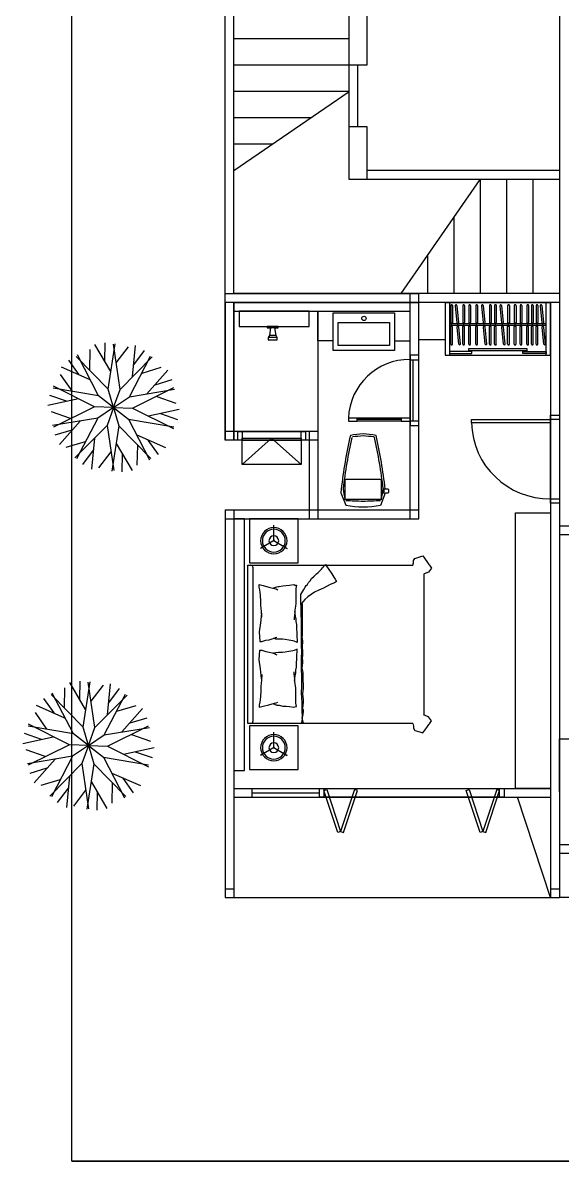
# Model space of a CAD drawing. Header units: inches. Extents: x 232 to 336, y -86 to 33.
# Drawn here: x 277.04 to 283.17, y -56.67 to -43.72 of the extents above; entities that cross this region are included whole.
import ezdxf

# ---------------------------------------------------------------- set-up
doc = ezdxf.new("R2010")
doc.units = ezdxf.units.IN
doc.header["$MEASUREMENT"] = 0
doc.layers.add('con', color=250, linetype='Continuous')

msp = doc.modelspace()

# ---------------------------------------------------------------- linework, layer by layer
at = {"layer": 'con'}
for p, q in [((277.594, -56.671), (277.594, -33.441)), ((279.339, -46.903), (279.339, -42.203)), ((279.439, -46.803), (279.439, -42.303)), ((283.139, -42.303), (283.139, -46.803)), ((280.748, -45.503), (280.748, -43.603)), ((280.748, -44.203), (280.748, -43.603)), ((280.948, -43.603), (280.948, -44.203)), ((283.139, -43.603), (283.139, -45.503)), ((280.748, -43.903), (279.439, -43.903)), ((280.748, -44.203), (279.439, -44.203)), ((280.948, -44.203), (280.748, -44.203)), ((280.848, -44.903), (280.848, -44.203)), ((280.748, -44.503), (279.439, -44.503)), ((279.439, -45.403), (280.748, -44.503)), ((280.312, -44.803), (279.439, -44.803)), ((280.748, -45.503), (280.748, -44.903)), ((280.748, -44.903), (280.948, -44.903)), ((280.948, -44.903), (280.948, -45.503)), ((279.875, -45.103), (279.439, -45.103)), ((283.139, -45.403), (280.948, -45.403)), ((283.139, -45.503), (280.748, -45.503)), ((280.948, -45.503), (280.748, -45.503)), ((281.339, -46.803), (282.239, -45.503)), ((282.239, -45.503), (282.239, -46.803)), ((282.539, -45.503), (282.539, -46.803)), ((282.839, -45.503), (282.839, -46.803)), ((283.139, -45.503), (283.139, -46.803)), ((281.939, -45.936), (281.939, -46.803)), ((281.639, -46.369), (281.639, -46.803)), ((279.339, -46.803), (281.541, -46.803)), ((279.339, -48.471), (279.339, -46.803)), ((283.139, -46.803), (279.439, -46.803)), ((281.541, -46.803), (280.501, -46.803)), ((281.441, -49.363), (281.441, -46.803)), ((281.541, -49.363), (281.541, -46.803)), ((283.139, -46.803), (283.139, -46.903)), ((283.139, -46.903), (279.339, -46.903)), ((279.339, -46.903), (279.339, -48.471)), ((279.439, -46.903), (279.439, -48.471)), ((279.439, -46.903), (281.541, -46.903)), ((279.439, -48.471), (279.439, -46.903)), ((279.439, -47.003), (281.441, -47.003)), ((279.497, -47.003), (279.497, -47.178)), ((280.294, -47.003), (279.497, -47.003)), ((280.294, -47.178), (280.294, -47.003)), ((280.393, -47.003), (280.393, -48.371)), ((280.393, -47.339), (280.393, -47.003)), ((281.541, -46.903), (280.501, -46.903)), ((281.441, -47.339), (281.441, -47.003)), ((281.839, -46.903), (281.839, -47.503)), ((281.839, -46.903), (283.039, -46.903)), ((281.889, -46.903), (281.889, -47.503)), ((281.904, -46.938), (281.904, -47.133)), ((281.924, -46.937), (281.924, -47.133)), ((281.953, -46.94), (281.972, -47.134)), ((281.973, -46.937), (281.992, -47.132)), ((282.042, -46.938), (282.042, -47.133)), ((282.062, -46.937), (282.062, -47.133)), ((282.11, -46.938), (282.11, -47.133)), ((282.13, -46.937), (282.13, -47.133)), ((282.188, -46.938), (282.188, -47.133)), ((282.207, -46.937), (282.207, -47.133)), ((282.252, -46.94), (282.271, -47.134)), ((282.271, -46.937), (282.29, -47.132)), ((282.344, -46.938), (282.344, -47.133)), ((282.364, -46.937), (282.364, -47.133)), ((282.403, -46.938), (282.403, -47.133)), ((282.422, -46.937), (282.422, -47.133)), ((282.462, -46.94), (282.48, -47.134)), ((282.481, -46.937), (282.5, -47.132)), ((282.551, -46.938), (282.551, -47.133)), ((282.571, -46.937), (282.571, -47.133)), ((282.626, -46.938), (282.626, -47.133)), ((282.646, -46.937), (282.646, -47.133)), ((282.693, -46.938), (282.693, -47.133)), ((282.713, -46.937), (282.713, -47.133)), ((282.77, -46.938), (282.77, -47.133)), ((282.789, -46.937), (282.789, -47.133)), ((282.822, -46.938), (282.822, -47.133)), ((282.842, -46.937), (282.842, -47.133)), ((282.875, -46.938), (282.875, -47.133)), ((282.895, -46.937), (282.895, -47.133)), ((282.92, -46.94), (282.939, -47.134)), ((282.94, -46.937), (282.959, -47.132)), ((282.989, -47.503), (282.989, -46.903)), ((283.039, -46.903), (283.039, -53.671)), ((283.039, -47.503), (283.039, -46.903)), ((283.039, -46.903), (283.039, -47.493)), ((283.139, -46.903), (283.139, -53.671)), ((280.568, -47.449), (280.568, -47.02)), ((280.568, -47.02), (281.266, -47.02)), ((280.625, -47.392), (280.625, -47.132)), ((280.625, -47.132), (281.209, -47.132)), ((281.209, -47.132), (281.209, -47.392)), ((281.266, -47.02), (281.266, -47.449)), ((281.904, -47.133), (281.914, -47.148)), ((281.924, -47.133), (281.914, -47.148)), ((281.992, -47.132), (281.983, -47.148)), ((282.042, -47.133), (282.052, -47.148)), ((282.062, -47.133), (282.052, -47.148)), ((282.11, -47.133), (282.12, -47.148)), ((282.13, -47.133), (282.12, -47.148)), ((282.188, -47.133), (282.197, -47.148)), ((282.207, -47.133), (282.197, -47.148)), ((282.29, -47.132), (282.282, -47.148)), ((282.344, -47.133), (282.354, -47.148)), ((282.364, -47.133), (282.354, -47.148)), ((282.403, -47.133), (282.413, -47.148)), ((282.422, -47.133), (282.413, -47.148)), ((282.5, -47.132), (282.492, -47.148)), ((282.551, -47.133), (282.561, -47.148)), ((282.571, -47.133), (282.561, -47.148)), ((282.626, -47.133), (282.636, -47.148)), ((282.646, -47.133), (282.636, -47.148)), ((282.693, -47.133), (282.703, -47.148)), ((282.713, -47.133), (282.703, -47.148)), ((282.77, -47.133), (282.779, -47.148)), ((282.789, -47.133), (282.779, -47.148)), ((282.822, -47.133), (282.832, -47.148)), ((282.842, -47.133), (282.832, -47.148)), ((282.875, -47.133), (282.885, -47.148)), ((282.895, -47.133), (282.885, -47.148)), ((282.959, -47.132), (282.95, -47.148)), ((279.497, -47.178), (280.294, -47.178)), ((282.989, -47.147), (281.889, -47.147)), ((282.989, -47.167), (281.889, -47.167)), ((281.904, -47.182), (281.914, -47.167)), ((281.904, -47.377), (281.904, -47.182)), ((281.914, -47.167), (281.914, -47.148)), ((281.924, -47.182), (281.914, -47.167)), ((281.924, -47.378), (281.924, -47.182)), ((281.972, -47.134), (281.983, -47.148)), ((281.977, -47.183), (281.985, -47.167)), ((281.995, -47.377), (281.977, -47.183)), ((281.985, -47.167), (281.983, -47.148)), ((281.996, -47.181), (281.985, -47.167)), ((282.015, -47.376), (281.996, -47.181)), ((282.042, -47.182), (282.052, -47.167)), ((282.042, -47.377), (282.042, -47.182)), ((282.052, -47.167), (282.052, -47.148)), ((282.062, -47.182), (282.052, -47.167)), ((282.062, -47.378), (282.062, -47.182)), ((282.11, -47.182), (282.12, -47.167)), ((282.11, -47.377), (282.11, -47.182)), ((282.12, -47.167), (282.12, -47.148)), ((282.13, -47.182), (282.12, -47.167)), ((282.13, -47.378), (282.13, -47.182)), ((282.188, -47.182), (282.197, -47.167)), ((282.188, -47.377), (282.188, -47.182)), ((282.197, -47.167), (282.197, -47.148)), ((282.207, -47.182), (282.197, -47.167)), ((282.207, -47.378), (282.207, -47.182)), ((282.271, -47.134), (282.282, -47.148)), ((282.275, -47.183), (282.284, -47.167)), ((282.294, -47.377), (282.275, -47.183)), ((282.284, -47.167), (282.282, -47.148)), ((282.295, -47.181), (282.284, -47.167)), ((282.314, -47.376), (282.295, -47.181)), ((282.344, -47.182), (282.354, -47.167)), ((282.344, -47.377), (282.344, -47.182)), ((282.354, -47.167), (282.354, -47.148)), ((282.364, -47.182), (282.354, -47.167)), ((282.364, -47.378), (282.364, -47.182)), ((282.403, -47.182), (282.413, -47.167)), ((282.403, -47.377), (282.403, -47.182)), ((282.413, -47.167), (282.413, -47.148)), ((282.422, -47.182), (282.413, -47.167)), ((282.422, -47.378), (282.422, -47.182)), ((282.48, -47.134), (282.492, -47.148)), ((282.485, -47.183), (282.494, -47.167)), ((282.504, -47.377), (282.485, -47.183)), ((282.494, -47.167), (282.492, -47.148)), ((282.505, -47.181), (282.494, -47.167)), ((282.524, -47.376), (282.505, -47.181)), ((282.551, -47.182), (282.561, -47.167)), ((282.551, -47.377), (282.551, -47.182)), ((282.561, -47.167), (282.561, -47.148)), ((282.571, -47.182), (282.561, -47.167)), ((282.571, -47.378), (282.571, -47.182)), ((282.626, -47.182), (282.636, -47.167)), ((282.626, -47.377), (282.626, -47.182)), ((282.636, -47.167), (282.636, -47.148)), ((282.646, -47.182), (282.636, -47.167)), ((282.646, -47.378), (282.646, -47.182)), ((282.693, -47.182), (282.703, -47.167)), ((282.693, -47.377), (282.693, -47.182)), ((282.703, -47.167), (282.703, -47.148)), ((282.713, -47.182), (282.703, -47.167)), ((282.713, -47.378), (282.713, -47.182)), ((282.77, -47.182), (282.779, -47.167)), ((282.77, -47.377), (282.77, -47.182)), ((282.779, -47.167), (282.779, -47.148)), ((282.789, -47.182), (282.779, -47.167)), ((282.789, -47.378), (282.789, -47.182)), ((282.822, -47.182), (282.832, -47.167)), ((282.822, -47.377), (282.822, -47.182)), ((282.832, -47.167), (282.832, -47.148)), ((282.842, -47.182), (282.832, -47.167)), ((282.842, -47.378), (282.842, -47.182)), ((282.875, -47.182), (282.885, -47.167)), ((282.875, -47.377), (282.875, -47.182)), ((282.885, -47.167), (282.885, -47.148)), ((282.895, -47.182), (282.885, -47.167)), ((282.895, -47.378), (282.895, -47.182)), ((282.939, -47.134), (282.95, -47.148)), ((282.944, -47.183), (282.952, -47.167)), ((282.962, -47.377), (282.944, -47.183)), ((282.952, -47.167), (282.95, -47.148)), ((282.963, -47.181), (282.952, -47.167)), ((282.983, -47.377), (282.964, -47.183)), ((278.038, -47.687), (277.858, -47.381)), ((277.971, -47.568), (277.974, -47.364)), ((278.009, -47.889), (278.088, -47.373)), ((278.143, -47.893), (278.067, -47.378)), ((280.568, -47.339), (280.393, -47.339)), ((281.266, -47.339), (281.441, -47.339)), ((281.839, -47.328), (281.541, -47.328)), ((278.009, -47.889), (277.644, -47.517)), ((277.898, -47.964), (277.659, -47.5)), ((277.798, -47.669), (277.803, -47.44)), ((278.101, -47.591), (278.24, -47.409)), ((278.249, -47.976), (278.49, -47.514)), ((278.285, -47.747), (278.32, -47.394)), ((278.301, -47.611), (278.423, -47.448)), ((281.266, -47.449), (280.568, -47.449)), ((281.209, -47.392), (280.625, -47.392)), ((281.541, -47.504), (281.441, -47.504)), ((281.441, -47.504), (281.441, -47.554)), ((281.541, -47.504), (281.441, -47.504)), ((281.441, -47.504), (281.441, -48.304)), ((281.541, -47.554), (281.541, -47.504)), ((281.541, -48.304), (281.541, -47.504)), ((281.839, -47.503), (281.889, -47.503)), ((282.142, -47.46), (281.889, -47.46)), ((281.889, -47.485), (282.142, -47.485)), ((281.889, -47.503), (282.989, -47.503)), ((282.109, -47.453), (282.109, -47.428)), ((282.109, -47.428), (282.769, -47.428)), ((282.769, -47.453), (282.109, -47.453)), ((282.142, -47.485), (282.142, -47.46)), ((282.722, -47.485), (282.722, -47.46)), ((282.722, -47.46), (282.989, -47.46)), ((282.989, -47.485), (282.722, -47.485)), ((282.769, -47.428), (282.769, -47.453)), ((282.989, -47.46), (282.989, -47.485)), ((282.989, -47.503), (283.039, -47.503)), ((277.803, -47.784), (277.478, -47.641)), ((277.678, -47.727), (277.562, -47.56)), ((278.143, -47.893), (278.51, -47.522)), ((278.393, -47.706), (278.612, -47.641)), ((281.441, -48.254), (281.441, -47.554)), ((281.441, -47.554), (281.541, -47.554)), ((281.476, -48.254), (281.476, -47.554)), ((281.541, -48.254), (281.541, -47.554)), ((277.598, -47.91), (277.468, -47.722)), ((278.449, -47.941), (278.685, -47.675)), ((278.542, -47.84), (278.737, -47.78)), ((277.898, -47.964), (277.384, -47.877)), ((277.853, -48.09), (277.387, -47.856)), ((278.069, -48.097), (278.009, -47.889)), ((278.069, -48.097), (278.143, -47.893)), ((278.249, -47.976), (278.763, -47.891)), ((278.286, -48.104), (278.753, -47.872)), ((277.67, -48), (277.323, -48.076)), ((277.535, -48.027), (277.343, -47.961)), ((278.069, -48.097), (277.898, -47.964)), ((278.069, -48.097), (278.249, -47.976)), ((278.561, -47.971), (278.776, -48.047)), ((277.578, -48.223), (277.362, -48.147)), ((277.853, -48.09), (277.386, -48.322)), ((278.069, -48.097), (277.853, -48.09)), ((278.069, -48.097), (277.89, -48.218)), ((278.069, -48.097), (277.995, -48.301)), ((278.069, -48.097), (278.286, -48.104)), ((278.069, -48.097), (278.24, -48.23)), ((278.069, -48.097), (278.129, -48.305)), ((278.286, -48.104), (278.752, -48.338)), ((278.468, -48.194), (278.816, -48.118)), ((278.603, -48.167), (278.795, -48.233)), ((277.89, -48.218), (277.375, -48.303)), ((277.689, -48.254), (277.453, -48.519)), ((277.89, -48.218), (277.648, -48.68)), ((278.24, -48.23), (278.48, -48.694)), ((278.24, -48.23), (278.754, -48.317)), ((280.841, -48.219), (280.741, -48.219)), ((280.741, -48.219), (280.741, -48.254)), ((280.741, -48.254), (280.841, -48.254)), ((281.341, -48.219), (280.841, -48.219)), ((280.841, -48.254), (280.841, -48.219)), ((281.341, -48.236), (280.841, -48.236)), ((281.341, -48.254), (280.841, -48.254)), ((281.441, -48.219), (281.341, -48.219)), ((281.341, -48.219), (281.341, -48.254)), ((281.341, -48.254), (281.441, -48.254)), ((281.441, -48.254), (281.441, -48.219)), ((281.541, -48.254), (281.441, -48.254)), ((281.441, -48.254), (281.441, -48.304)), ((281.541, -48.304), (281.541, -48.254)), ((282.139, -48.271), (282.139, -48.236)), ((282.139, -48.236), (283.039, -48.236)), ((283.039, -48.271), (282.139, -48.271)), ((283.039, -48.236), (283.039, -48.186)), ((283.039, -48.186), (283.139, -48.186)), ((283.039, -49.186), (283.039, -48.186)), ((283.039, -48.186), (283.139, -48.186)), ((283.139, -48.236), (283.039, -48.236)), ((283.039, -48.236), (283.039, -48.271)), ((283.139, -48.186), (283.139, -48.236)), ((283.139, -48.186), (283.139, -49.186)), ((277.596, -48.354), (277.402, -48.414)), ((277.995, -48.301), (277.629, -48.672)), ((277.995, -48.301), (278.072, -48.816)), ((278.129, -48.305), (278.05, -48.821)), ((278.129, -48.305), (278.494, -48.678)), ((278.335, -48.41), (278.661, -48.553)), ((280.393, -48.371), (279.339, -48.371)), ((279.481, -48.371), (279.531, -48.371)), ((279.481, -48.471), (279.481, -48.371)), ((279.531, -48.371), (280.201, -48.371)), ((279.531, -48.371), (279.531, -48.471)), ((280.201, -48.371), (280.251, -48.371)), ((280.201, -48.471), (280.201, -48.371)), ((280.251, -48.371), (280.251, -48.471)), ((280.293, -48.371), (280.293, -49.363)), ((280.393, -48.371), (280.393, -49.363)), ((281.441, -48.304), (281.541, -48.304)), ((281.441, -48.304), (281.541, -48.304)), ((277.746, -48.488), (277.526, -48.553)), ((277.854, -48.447), (277.819, -48.801)), ((278.101, -48.507), (278.28, -48.813)), ((278.341, -48.526), (278.335, -48.754)), ((278.46, -48.468), (278.577, -48.634)), ((280.393, -48.471), (279.339, -48.471)), ((279.531, -48.471), (279.481, -48.471)), ((279.531, -48.746), (279.866, -48.446)), ((279.531, -48.446), (280.201, -48.446)), ((279.531, -48.746), (279.531, -48.446)), ((279.531, -48.471), (280.201, -48.471)), ((279.866, -48.446), (280.201, -48.746)), ((280.201, -48.446), (280.201, -48.746)), ((280.251, -48.471), (280.201, -48.471)), ((277.838, -48.583), (277.715, -48.746)), ((278.037, -48.603), (277.898, -48.785)), ((278.167, -48.626), (278.164, -48.83)), ((280.201, -48.746), (279.531, -48.746)), ((280.701, -48.925, 0), (280.701, -49.133, 0)), ((281.106, -48.917, 0), (280.709, -48.917, 0)), ((281.114, -48.925, 0), (281.114, -49.133, 0)), ((280.658, -49.025, 0), (280.654, -49.07, 0)), ((280.654, -49.07, 0), (280.709, -49.209, 0)), ((281.107, -49.209, 0), (281.162, -49.07, 0)), ((281.128, -49.071, 0), (281.162, -49.07, 0)), ((281.158, -49.025, 0), (281.135, -49.025, 0)), ((281.147, -49.071, 0), (281.147, -49.025, 0)), ((281.19, -49.025, 0), (281.158, -49.025, 0)), ((281.162, -49.07, 0), (281.191, -49.07, 0)), ((281.198, -49.033, 0), (281.19, -49.025, 0)), ((281.191, -49.07, 0), (281.198, -49.062, 0)), ((281.198, -49.062, 0), (281.198, -49.033, 0)), ((280.709, -49.141, 0), (281.106, -49.141, 0)), ((283.039, -49.186), (283.039, -49.136)), ((283.039, -49.136), (283.139, -49.136)), ((283.139, -49.186), (283.039, -49.186)), ((283.139, -49.186), (283.039, -49.186)), ((283.139, -49.136), (283.139, -49.186)), ((279.339, -49.263), (279.339, -53.671)), ((279.339, -49.263), (281.541, -49.263)), ((279.439, -49.263), (279.439, -53.671)), ((282.639, -52.43), (282.639, -49.297)), ((282.639, -49.297), (283.039, -49.297)), ((283.039, -49.297), (283.039, -52.43)), ((279.339, -49.363), (281.541, -49.363)), ((279.56, -49.363, 0), (279.439, -49.363, 0)), ((279.439, -49.363, 0), (279.439, -52.226, 0)), ((279.56, -52.226, 0), (279.56, -49.363, 0)), ((280.167, -49.363), (279.617, -49.363)), ((279.617, -49.363), (279.617, -49.863)), ((279.892, -49.623), (279.892, -49.436)), ((279.892, -49.623), (279.892, -49.436)), ((279.892, -49.469), (279.892, -49.438)), ((279.892, -49.469), (279.892, -49.438)), ((280.167, -49.863), (280.167, -49.363)), ((283.139, -49.444), (284.639, -49.444)), ((283.139, -49.544), (284.639, -49.544)), ((279.901, -49.608), (279.739, -49.701)), ((279.901, -49.608), (279.739, -49.701)), ((279.767, -49.685), (279.741, -49.7)), ((279.767, -49.685), (279.741, -49.7)), ((279.883, -49.608), (280.045, -49.701)), ((279.883, -49.608), (280.045, -49.701)), ((280.017, -49.685), (280.043, -49.7)), ((280.017, -49.685), (280.043, -49.7)), ((279.617, -49.863), (280.167, -49.863)), ((277.752, -51.533), (277.573, -51.226)), ((277.685, -51.413), (277.689, -51.21)), ((277.724, -51.734), (277.802, -51.219)), ((277.858, -51.739), (277.781, -51.223)), ((277.816, -51.437), (277.954, -51.255)), ((277.999, -51.593), (278.034, -51.239)), ((277.393, -51.572), (277.276, -51.406)), ((277.724, -51.734), (277.359, -51.362)), ((277.613, -51.809), (277.373, -51.346)), ((277.512, -51.514), (277.517, -51.286)), ((277.858, -51.739), (278.224, -51.368)), ((277.963, -51.821), (278.204, -51.359)), ((278.015, -51.457), (278.137, -51.294)), ((277.517, -51.63), (277.192, -51.487)), ((278.107, -51.552), (278.326, -51.486)), ((278.163, -51.786), (278.4, -51.521)), ((277.312, -51.756), (277.182, -51.568)), ((278.257, -51.686), (278.451, -51.626)), ((277.613, -51.809), (277.099, -51.723)), ((277.567, -51.935), (277.101, -51.701)), ((277.784, -51.943), (277.724, -51.734)), ((277.784, -51.943), (277.858, -51.739)), ((277.963, -51.821), (278.478, -51.737)), ((278, -51.95), (278.467, -51.718)), ((280.167, -51.717, 0), (279.617, -51.717, 0)), ((279.617, -51.717, 0), (279.617, -52.217, 0)), ((279.892, -51.977, 0), (279.892, -51.79, 0)), ((279.892, -51.977, 0), (279.892, -51.79, 0)), ((279.892, -51.822, 0), (279.892, -51.792, 0)), ((279.892, -51.822, 0), (279.892, -51.792, 0)), ((280.167, -52.217, 0), (280.167, -51.717, 0)), ((277.384, -51.846), (277.037, -51.922)), ((277.25, -51.873), (277.057, -51.807)), ((277.784, -51.943), (277.613, -51.809)), ((277.784, -51.943), (277.963, -51.821)), ((278.275, -51.817), (278.491, -51.893)), ((283.139, -52.471), (283.139, -51.868)), ((283.139, -51.868), (283.739, -51.868)), ((277.292, -52.069), (277.076, -51.993)), ((277.567, -51.935), (277.1, -52.167)), ((277.784, -51.943), (277.567, -51.935)), ((277.784, -51.943), (277.604, -52.064)), ((277.784, -51.943), (277.71, -52.147)), ((277.784, -51.943), (278, -51.95)), ((277.784, -51.943), (277.955, -52.076)), ((277.784, -51.943), (277.844, -52.151)), ((278, -51.95), (278.466, -52.184)), ((278.183, -52.039), (278.53, -51.964)), ((278.317, -52.013), (278.51, -52.079)), ((279.901, -51.962, 0), (279.739, -52.055, 0)), ((279.901, -51.962, 0), (279.739, -52.055, 0)), ((279.767, -52.039, 0), (279.741, -52.054, 0)), ((279.767, -52.039, 0), (279.741, -52.054, 0)), ((279.883, -51.962, 0), (280.045, -52.055, 0)), ((279.883, -51.962, 0), (280.045, -52.055, 0)), ((280.017, -52.039, 0), (280.043, -52.054, 0)), ((280.017, -52.039, 0), (280.043, -52.054, 0)), ((277.604, -52.064), (277.089, -52.149)), ((277.404, -52.099), (277.167, -52.365)), ((277.71, -52.147), (277.343, -52.517)), ((277.604, -52.064), (277.363, -52.526)), ((277.71, -52.147), (277.786, -52.662)), ((277.844, -52.151), (277.765, -52.667)), ((277.844, -52.151), (278.208, -52.523)), ((277.955, -52.076), (278.194, -52.539)), ((277.955, -52.076), (278.468, -52.163)), ((277.31, -52.2), (277.116, -52.26)), ((277.568, -52.293), (277.533, -52.646)), ((278.05, -52.256), (278.375, -52.398)), ((279.439, -52.226, 0), (279.56, -52.226, 0)), ((279.617, -52.217, 0), (280.167, -52.217, 0)), ((277.46, -52.333), (277.241, -52.399)), ((277.552, -52.429), (277.43, -52.591)), ((277.815, -52.352), (277.994, -52.659)), ((278.055, -52.371), (278.05, -52.6)), ((278.174, -52.313), (278.291, -52.48)), ((279.439, -52.43), (283.039, -52.43)), ((279.641, -52.43), (279.641, -52.53)), ((280.41, -52.43), (280.46, -52.43)), ((280.41, -52.53), (280.41, -52.43)), ((280.41, -52.43), (282.51, -52.43)), ((280.41, -52.53), (280.41, -52.43)), ((280.46, -52.43), (280.46, -52.53)), ((282.46, -52.43), (282.51, -52.43)), ((282.46, -52.53), (282.46, -52.43)), ((282.51, -52.43), (282.51, -52.53)), ((282.51, -52.43), (282.51, -52.53)), ((283.039, -52.43), (282.639, -52.43)), ((277.751, -52.449), (277.613, -52.631)), ((277.882, -52.472), (277.879, -52.676)), ((279.439, -52.53), (283.039, -52.53)), ((279.641, -52.48), (280.41, -52.48)), ((280.46, -52.53), (280.41, -52.53)), ((282.51, -52.53), (280.41, -52.53)), ((280.46, -52.455), (280.494, -52.444)), ((280.618, -52.93), (280.46, -52.455)), ((280.494, -52.444), (280.651, -52.919)), ((280.808, -52.444), (280.651, -52.919)), ((280.684, -52.93), (280.842, -52.455)), ((280.842, -52.455), (280.808, -52.444)), ((282.079, -52.455), (282.113, -52.444)), ((282.237, -52.93), (282.079, -52.455)), ((282.113, -52.444), (282.27, -52.919)), ((282.427, -52.444), (282.27, -52.919)), ((282.303, -52.93), (282.46, -52.455)), ((282.46, -52.455), (282.427, -52.444)), ((282.51, -52.53), (282.46, -52.53)), ((283.039, -53.671), (282.663, -52.53)), ((280.651, -52.919), (280.618, -52.93)), ((280.651, -52.919), (280.684, -52.93)), ((282.27, -52.919), (282.237, -52.93)), ((282.27, -52.919), (282.303, -52.93)), ((290.394, -53.071), (283.139, -53.071)), ((290.494, -53.171), (283.139, -53.171)), ((279.339, -53.571), (279.439, -53.571)), ((283.039, -53.571), (283.139, -53.571)), ((279.339, -53.671), (283.139, -53.671)), ((290.994, -53.671), (283.139, -53.671)), ((293.494, -56.671), (277.594, -56.671)), ((277.594, -56.671), (293.494, -56.671))]:
    msp.add_line(p, q, dxfattribs=at)
msp.add_lwpolyline([(279.829, -47.328), (279.929, -47.328), (279.929, -47.303), (279.917, -47.278), (279.904, -47.19), (279.942, -47.19), (279.942, -47.178), (279.817, -47.178), (279.817, -47.19), (279.854, -47.19), (279.842, -47.278), (279.829, -47.303)], close=True, dxfattribs=at)
for points in [[(279.904, -47.19), (279.854, -47.19)], [(279.929, -47.303), (279.829, -47.303)], [(279.917, -47.278), (279.842, -47.278)]]:
    msp.add_lwpolyline(points, dxfattribs=at)
at = {"layer": 'con', "elevation": 0}
for points in [[(281.472, -49.892), (281.481, -49.864), (281.481, -49.84), (281.495, -49.814), (281.553, -49.797), (281.588, -49.786), (281.633, -49.849), (281.654, -49.883), (281.661, -49.89), (281.684, -49.925), (281.651, -49.97), (281.601, -49.989), (281.597, -49.994)], [(279.597, -51.692), (279.597, -49.892), (281.472, -49.892)], [(279.657, -51.662), (279.657, -49.922)], [(280.198, -50.343), (280.198, -50.224), (280.232, -50.169), (280.248, -50.142), (280.261, -50.124), (280.275, -50.11), (280.288, -50.089), (280.304, -50.068), (280.322, -50.044), (280.349, -50.018), (280.378, -49.991), (280.396, -49.973), (280.433, -49.936), (280.447, -49.92), (280.457, -49.909), (280.468, -49.891), (280.473, -49.891), (280.481, -49.883), (280.492, -49.901), (280.51, -49.928), (280.55, -49.989), (280.574, -50.028), (280.589, -50.052), (280.603, -50.076), (280.603, -50.076), (280.581, -50.094), (280.531, -50.11), (280.457, -50.153), (280.404, -50.174), (280.354, -50.2), (280.28, -50.253), (280.245, -50.282), (280.227, -50.304), (280.208, -50.327), (280.198, -50.343)], [(279.757, -50.483), (279.753, -50.414), (279.749, -50.384), (279.744, -50.346), (279.744, -50.303), (279.74, -50.231), (279.736, -50.201), (279.732, -50.171), (279.727, -50.141), (279.727, -50.111), (279.77, -50.124), (279.834, -50.141), (279.898, -50.158), (279.919, -50.162), (279.936, -50.171)], [(281.597, -49.994), (281.597, -51.591)], [(279.879, -50.153), (279.925, -50.136), (279.941, -50.135), (279.953, -50.134), (279.996, -50.126), (280.034, -50.122), (280.071, -50.12), (280.118, -50.112), (280.132, -50.117), (280.149, -50.119), (280.143, -50.158), (280.144, -50.204), (280.143, -50.236), (280.143, -50.329), (280.137, -50.356), (280.135, -50.379), (280.132, -50.402), (280.13, -50.429), (280.127, -50.463), (280.123, -50.49), (280.123, -50.513)], [(280.198, -50.337), (280.202, -50.629), (280.202, -50.765), (280.202, -50.81), (280.205, -50.876), (280.202, -50.949), (280.202, -51.081), (280.205, -51.147), (280.205, -51.21), (280.205, -51.272), (280.202, -51.342), (280.205, -51.404), (280.209, -51.457), (280.209, -51.509), (280.209, -51.554), (280.216, -51.61), (280.216, -51.644), (280.205, -51.679), (280.203, -51.692)], [(280.213, -50.33), (280.213, -50.366), (280.213, -50.392), (280.213, -50.413), (280.213, -50.442), (280.213, -50.479), (280.213, -50.515), (280.213, -50.548), (280.213, -50.573), (280.213, -50.584), (280.213, -50.617), (280.213, -50.635), (280.213, -50.697), (280.209, -50.708), (280.217, -50.751), (280.217, -50.78), (280.213, -50.802), (280.213, -50.831), (280.217, -50.867), (280.217, -50.896), (280.217, -50.918), (280.213, -50.947), (280.217, -50.984), (280.217, -50.998), (280.209, -51.063), (280.22, -51.111), (280.22, -51.136), (280.22, -51.165), (280.22, -51.194), (280.224, -51.26), (280.224, -51.289), (280.217, -51.354), (280.224, -51.423), (280.227, -51.452), (280.22, -51.485), (280.217, -51.521), (280.224, -51.539), (280.224, -51.557), (280.22, -51.586), (280.217, -51.612), (280.209, -51.626), (280.217, -51.663), (280.231, -51.692)], [(279.753, -50.436), (279.74, -50.547), (279.727, -50.649), (279.732, -50.76), (279.757, -50.76), (279.8, -50.743), (279.838, -50.739), (279.872, -50.73), (279.898, -50.722), (279.911, -50.713), (279.928, -50.709)], [(280.128, -50.417), (280.13, -50.44), (280.135, -50.47), (280.141, -50.504), (280.144, -50.533), (280.148, -50.567), (280.15, -50.613), (280.153, -50.663), (280.155, -50.709), (280.157, -50.742), (280.159, -50.767), (280.157, -50.772), (280.125, -50.756), (280.107, -50.752), (280.062, -50.743), (280.021, -50.736), (279.991, -50.734), (279.946, -50.734), (279.916, -50.731), (279.895, -50.727), (279.888, -50.726)], [(279.753, -51.183), (279.74, -51.072), (279.727, -50.969), (279.732, -50.858), (279.757, -50.858), (279.8, -50.875), (279.838, -50.88), (279.872, -50.888), (279.898, -50.897), (279.911, -50.905), (279.928, -50.91)], [(280.128, -51.202), (280.13, -51.179), (280.135, -51.148), (280.141, -51.114), (280.144, -51.086), (280.148, -51.052), (280.15, -51.006), (280.153, -50.956), (280.155, -50.909), (280.157, -50.877), (280.159, -50.852), (280.157, -50.847), (280.125, -50.863), (280.107, -50.866), (280.062, -50.875), (280.021, -50.882), (279.991, -50.884), (279.946, -50.884), (279.916, -50.888), (279.895, -50.891), (279.888, -50.893)], [(279.757, -51.136), (279.753, -51.204), (279.749, -51.234), (279.744, -51.273), (279.744, -51.315), (279.74, -51.388), (279.736, -51.418), (279.732, -51.448), (279.727, -51.478), (279.727, -51.508), (279.77, -51.495), (279.834, -51.478), (279.898, -51.461), (279.919, -51.456), (279.936, -51.448)], [(279.879, -51.466), (279.925, -51.482), (279.941, -51.484), (279.953, -51.485), (279.996, -51.493), (280.034, -51.496), (280.071, -51.498), (280.118, -51.507), (280.132, -51.502), (280.149, -51.5), (280.143, -51.461), (280.144, -51.414), (280.143, -51.382), (280.143, -51.289), (280.137, -51.263), (280.135, -51.239), (280.132, -51.216), (280.13, -51.189), (280.127, -51.155), (280.123, -51.129), (280.123, -51.105)], [(281.472, -51.692), (281.481, -51.721), (281.481, -51.744), (281.495, -51.771), (281.553, -51.788), (281.588, -51.799), (281.633, -51.736), (281.654, -51.702), (281.661, -51.695), (281.684, -51.66), (281.651, -51.615), (281.601, -51.596), (281.597, -51.591)], [(281.472, -51.692), (279.597, -51.692)]]:
    msp.add_lwpolyline(points, dxfattribs=at)
at = {"layer": 'con'}
msp.add_circle((280.917, -47.085), 0.0245, dxfattribs=at)
for centre, radius, start, end in [((281.914, -46.939), 0.01, 12.2154, 173.5094), ((281.963, -46.939), 0.00959, 15.4497, 181.1937), ((282.052, -46.939), 0.01, 12.2154, 173.5094), ((282.12, -46.939), 0.01, 12.2154, 173.5094), ((282.198, -46.939), 0.01, 12.2154, 173.5094), ((282.262, -46.939), 0.00959, 15.4497, 181.1937), ((282.354, -46.939), 0.01, 12.2154, 173.5094), ((282.413, -46.939), 0.01, 12.2154, 173.5094), ((282.472, -46.94), 0.01, 17.7934, 179.0875), ((282.561, -46.939), 0.01, 12.2154, 173.5094), ((282.636, -46.939), 0.01, 12.2154, 173.5094), ((282.703, -46.939), 0.01, 12.2154, 173.5094), ((282.78, -46.939), 0.01, 12.2154, 173.5094), ((282.832, -46.939), 0.01, 12.2154, 173.5094), ((282.885, -46.939), 0.01, 12.2154, 173.5094), ((282.93, -46.94), 0.01, 17.7934, 179.0875), ((281.914, -47.376), 0.01, 186.4906, 347.7846), ((282.005, -47.375), 0.01, 192.0442, 353.3383), ((282.052, -47.376), 0.01, 186.4906, 347.7846), ((282.12, -47.376), 0.01, 186.4906, 347.7846), ((282.198, -47.376), 0.01, 186.4906, 347.7846), ((282.304, -47.375), 0.01, 192.0442, 353.3383), ((282.354, -47.376), 0.01, 186.4906, 347.7846), ((282.413, -47.376), 0.01, 186.4906, 347.7846), ((282.514, -47.375), 0.01, 192.0442, 353.3383), ((282.561, -47.376), 0.01, 186.4906, 347.7846), ((282.636, -47.376), 0.01, 186.4906, 347.7846), ((282.703, -47.376), 0.01, 186.4906, 347.7846), ((282.78, -47.376), 0.01, 186.4906, 347.7846), ((282.832, -47.376), 0.01, 186.4906, 347.7846), ((282.885, -47.376), 0.01, 186.4906, 347.7846), ((282.972, -47.375), 0.01, 192.0442, 353.3383), ((281.434, -48.246), 0.694, 89.4264, 177.7237), ((283.026, -48.249), 0.887, 181.3858, 270.8473), ((285.911, -49.609, 0), 5.285, 166.9679, 173.6629), ((280.934, -49.145, 0), 0.748, 91.9809, 103.2918), ((281.064, -50.74, 0), 2.324, 93.8089, 96.8628), ((280.752, -50.74, 0), 2.324, 83.1372, 86.1911), ((280.882, -49.145, 0), 0.748, 76.7082, 88.0191), ((275.905, -49.609, 0), 5.285, 6.3371, 13.0321), ((285.911, -49.609, 0), 5.263, 167.1587, 173.5818), ((281.029, -48.441, 0), 0.008, 12.8413, 83.1372), ((275.905, -49.609, 0), 5.263, 6.4182, 12.8413), ((280.709, -48.925, 0), 0.008, 90, 180), ((281.106, -48.925, 0), 0.008, 360, 90), ((282.505, -48.803, 0), 1.837, 186.7999, 190.8072), ((279.311, -48.803, 0), 1.837, 349.1928, 353.2001), ((280.709, -49.133, 0), 0.008, 180, 270), ((282.388, -7.359, 0), 41.83, 267.6999, 267.9739), ((279.427, -7.359, 0), 41.83, 272.0261, 272.3001), ((281.106, -49.133, 0), 0.008, 270, 360), ((280.908, -48.233, 0), 0.996, 258.4844, 281.5156), ((279.627, -49.922, 0), 0.0301, 0, 90), ((279.627, -51.662, 0), 0.0301, 270, 0)]:
    msp.add_arc(centre, radius, start, end, dxfattribs=at)
at = {"layer": 'con', "extrusion": (0, 0, -1)}
for centre, major_axis, start_param, end_param in [((279.892, -49.613), (-0.106, 0.106), 0.785398, 7.068583), ((279.892, -49.613), (0.0919, 0.0919), -0.785398, 5.497787), ((279.892, -49.613), (0.0919, 0.0919), -0.785398, 5.497787), ((279.892, -49.613), (0.0389, 0.0389), -0.785398, 5.497787), ((279.892, -49.613), (0.0389, 0.0389), -0.785398, 5.497787), ((279.892, -51.967, 0), (-0.106, 0.106), 0.785398, 7.068583), ((279.892, -51.967, 0), (0.0919, 0.0919), -0.785398, 5.497787), ((279.892, -51.967, 0), (0.0919, 0.0919), -0.785398, 5.497787), ((279.892, -51.967, 0), (0.0389, 0.0389), -0.785398, 5.497787), ((279.892, -51.967, 0), (0.0389, 0.0389), -0.785398, 5.497787)]:
    msp.add_ellipse(centre, major_axis=major_axis, ratio=1, start_param=start_param, end_param=end_param, dxfattribs=at)

doc.saveas('drawing.dxf')
